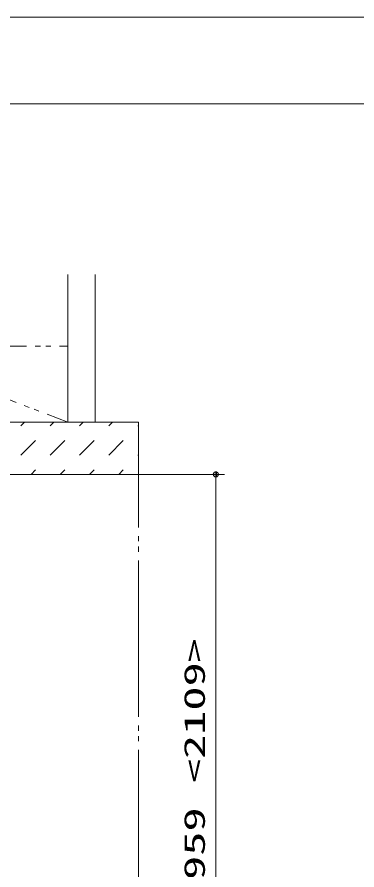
# Model space of a CAD drawing. Units: millimetres on the paper. Extents: x -305 to 305, y -152 to 152.
# Drawn here: x -49.8 to -10.7, y 50.4 to 148.5 of the extents above; entities that cross this region are included whole.
import ezdxf
from ezdxf.enums import TextEntityAlignment as Align

# ---------------------------------------------------------------- set-up
doc = ezdxf.new("R2010")
doc.units = ezdxf.units.MM
doc.linetypes.add('LONG_DOUBLE_CHAIN', pattern=[21.8, 18, -1, 0.6, -0.6, 0.6, -1])
for name, color, linetype, lineweight in [('0-2_0', 7, 'Continuous', 9), ('0-3_S3', 7, 'Continuous', 9), ('0-6_図面枠', 3, 'Continuous', 9), ('0-7_DEFPOINTS', 7, 'Continuous', 9)]:
    doc.layers.add(name, color=color, linetype=linetype, lineweight=lineweight)
doc.styles.add('ＭＳ ゴシック', font='')
doc.styles.get('ＭＳ ゴシック').set_extended_font_data('MS Gothic')

# ---------------------------------------------------------------- blocks, each defined once
blk = doc.blocks.new('_DOTSMALL')
at = {"layer": '0-2_0'}
for p, q in [((0.0746, 0.1), (-0.0746, 0.1)), ((0.1223, -0.0248), (-0.1223, -0.0248))]:
    blk.add_line(p, q, dxfattribs=at)
for points in [[(0.125, 0), (0.124, 0.0157), (0.1211, 0.0311), (0.1162, 0.046), (0.1095, 0.0602), (0.1011, 0.0735), (0.0911, 0.0856), (0.0797, 0.0963), (0.067, 0.1055), (0.0532, 0.1131), (0.0386, 0.1189), (0.0234, 0.1228), (0.0078, 0.1248), (-0.0078, 0.1248), (-0.0234, 0.1228), (-0.0386, 0.1189), (-0.0532, 0.1131), (-0.067, 0.1055), (-0.0797, 0.0963), (-0.0911, 0.0856), (-0.1011, 0.0735), (-0.1095, 0.0602), (-0.1162, 0.046), (-0.1211, 0.0311), (-0.124, 0.0157), (-0.125, 0), (0, 0)], [(-0.125, 0), (-0.124, -0.0157), (-0.1211, -0.0311), (-0.1162, -0.046), (-0.1095, -0.0602), (-0.1011, -0.0735), (-0.0911, -0.0856), (-0.0797, -0.0963), (-0.067, -0.1055), (-0.0532, -0.1131), (-0.0386, -0.1189), (-0.0234, -0.1228), (-0.0078, -0.1248), (0.0078, -0.1248), (0.0234, -0.1228), (0.0386, -0.1189), (0.0532, -0.1131), (0.067, -0.1055), (0.0797, -0.0963), (0.0911, -0.0856), (0.1011, -0.0735), (0.1095, -0.0602), (0.1162, -0.046), (0.1211, -0.0311), (0.124, -0.0157), (0.125, 0), (0, 0)]]:
    blk.add_lwpolyline(points, close=True, dxfattribs=at)

msp = doc.modelspace()

# ---------------------------------------------------------------- linework, layer by layer
at = {"layer": '0-3_S3', "linetype": 'LONG_DOUBLE_CHAIN'}
for p, q in [((-43.99, 101.898), (-43.99, 118.886)), ((-40.865, 101.898), (-40.865, 118.886)), ((-66.74, 110.648), (-43.99, 101.898)), ((-66.74, 110.648), (-43.99, 110.648)), ((-66.74, 101.898), (-35.865, 101.898)), ((-35.865, 24.4), (-35.865, 101.898)), ((-66.49, 95.898), (-35.865, 95.898))]:
    msp.add_line(p, q, dxfattribs=at)
at = {"layer": '0-3_S3'}
for p, q in [((-49.397, 101.469), (-48.969, 101.898)), ((-46.03, 101.469), (-45.601, 101.898)), ((-42.662, 101.469), (-42.233, 101.898)), ((-39.294, 101.469), (-38.866, 101.898)), ((-35.927, 101.469), (-35.865, 101.531)), ((-49.397, 98.102), (-47.713, 99.785)), ((-46.03, 98.102), (-44.346, 99.785)), ((-42.662, 98.102), (-40.978, 99.785)), ((-39.294, 98.102), (-37.611, 99.785)), ((-35.927, 98.102), (-35.865, 98.164)), ((-48.233, 95.898), (-47.713, 96.418)), ((-44.866, 95.898), (-44.346, 96.418)), ((-41.498, 95.898), (-40.978, 96.418)), ((-38.131, 95.898), (-37.611, 96.418)), ((-35.865, 95.898), (-25.957, 95.898)), ((-26.957, 24.4), (-26.957, 95.898))]:
    msp.add_line(p, q, dxfattribs=at)
msp.add_lwpolyline([(-35.865, 95.898), (-66.74, 95.898), (-66.74, 101.898), (-35.865, 101.898)], close=True, dxfattribs=at)
at = {"layer": '0-6_図面枠'}
msp.add_lwpolyline([(-291.017, -138.498), (108.983, -138.498), (108.983, 138.502), (-291.017, 138.502)], close=True, dxfattribs=at)
at = {"layer": '0-7_DEFPOINTS'}
msp.add_line((118.983, 148.502), (-301.017, 148.502), dxfattribs=at)

# ---------------------------------------------------------------- block references
at = {"layer": '0-3_S3', "xscale": 2.32, "yscale": 2.32, "rotation": 90}
msp.add_blockref('_DOTSMALL', (-26.957, 95.898), dxfattribs=at)

# ---------------------------------------------------------------- texts
at = {"layer": '0-3_S3', "style": 'ＭＳ ゴシック', "width": 1.7}
msp.add_text('1959 <2109>', height=2.405, rotation=90, dxfattribs=at).set_placement((-27.494, 46.475), align=Align.BOTTOM_LEFT)

doc.saveas('drawing.dxf')
